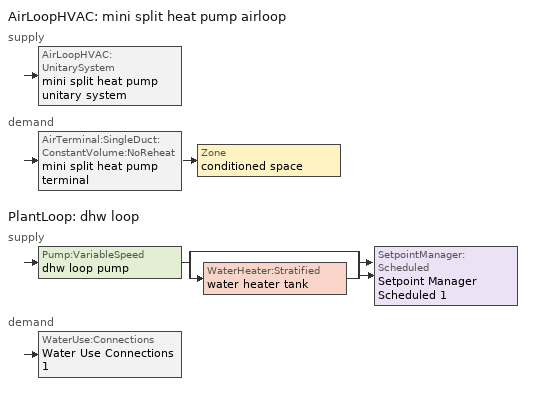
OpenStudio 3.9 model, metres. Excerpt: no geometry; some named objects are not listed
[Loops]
AirLoopHVAC 'mini split heat pump airloop'
 supply: AirLoopHVAC:UnitarySystem 'mini split heat pump unitary system'
 demand: AirTerminal:SingleDuct:ConstantVolume:NoReheat 'mini split heat pump terminal' > Zone 'conditioned space'
PlantLoop 'dhw loop'
 supply: Pump:VariableSpeed 'dhw loop pump' > split
  | bypass
  | WaterHeater:Stratified 'water heater tank'
  join > SetpointManager:Scheduled 'Setpoint Manager Scheduled 1'
 demand: WaterUse:Connections 'Water Use Connections 1'
[Sizing:Zone]
conditioned space: Zone Cooling Design Supply Air Temperature Input Method=SupplyAirTemperature; Zone Cooling Design Supply Air Temperature {C}=14; Zone Cooling Design Supply Air Temperature Difference {deltaC}=11.11; Zone Heating Design Supply Air Temperature Input Method=SupplyAirTemperature; Zone Heating Design Supply Air Temperature {C}=40; Zone Heating Design Supply Air Temperature Difference {deltaC}=11.11; Zone Cooling Design Supply Air Humidity Ratio {kg-H2O/kg-air}=0.0085; Zone Heating Design Supply Air Humidity Ratio {kg-H2O/kg-air}=0.008; Cooling Design Air Flow Method=DesignDay; Heating Design Air Flow Method=DesignDay; Account for Dedicated Outdoor Air System=No; Dedicated Outdoor Air System Control Strategy=NeutralSupplyAir; Dedicated Outdoor Air Low Setpoint Temperature for Design {C}=autosize; Dedicated Outdoor Air High Setpoint Temperature for Design {C}=autosize; Zone Load Sizing Method=Sensible Load Only No Latent Load; Zone Latent Cooling Design Supply Air Humidity Ratio Input Method=HumidityRatioDifference; Zone Cooling Design Supply Air Humidity Ratio Difference {kgWater/kgDryAir}=0.005; Zone Latent Heating Design Supply Air Humidity Ratio Input Method=HumidityRatioDifference; Zone Humidification Design Supply Air Humidity Ratio Difference {kgWater/kgDryAir}=0.005; Sizing Option=Coincident
[Zone equipment]
conditioned space: mini split heat pump terminal
[Coil:Cooling:DX:MultiSpeed]
mini split heat pump clg coil: Availability Schedule=Always On Discrete; Condenser Type=AirCooled; Minimum Outdoor Dry-Bulb Temperature for Compressor Operation {C}=-25; Apply Part Load Fraction to Speeds Greater than 1=No; Apply Latent Degradation to Speeds Greater than 1=No; Crankcase Heater Capacity {W}=50; Maximum Outdoor Dry-Bulb Temperature for Crankcase Heater Operation {C}=10; Basin Heater Capacity {W/K}=0; Basin Heater Setpoint Temperature {C}=2; Fuel Type=Electricity; Stage 1=Coil Cooling DX Multi Speed Stage Data 1; Stage 2=Coil Cooling DX Multi Speed Stage Data 2
[Coil:Cooling:DX:MultiSpeed:StageData] Rated Evaporator Fan Power Per Volume Flow Rate 2017 {W/(m3/s)}=773.3; Rated Evaporator Fan Power Per Volume Flow Rate 2023 {W/(m3/s)}=934.4; Nominal Time for Condensate Removal to Begin {s}=1000; Ratio of Initial Moisture Evaporation Rate and Steady State Latent Capacity=1.5; Maximum Cycling Rate {cycles/hr}=3; Latent Capacity Time Constant {s}=45; Rated Waste Heat Fraction of Power Input=0.2; Waste Heat Function of Temperature Curve=ConstantBiquadratic; Evaporative Condenser Effectiveness=0.9; Evaporative Condenser Air Flow Rate {m3/s}=autosize; Rated Evaporative Condenser Pump Power Consumption {W}=autosize
Name | Gross Rated Total Cooling Capacity {W} | Gross Rated Sensible Heat Ratio | Gross Rated Cooling COP {W/W} | Rated Air Flow Rate {m3/s} | Total Cooling Capacity Function of Temperature Curve | Total Cooling Capacity Function of Flow Fraction Curve | Energy Input Ratio Function of Temperature Curve | Energy Input Ratio Function of Flow Fraction Curve | Part Load Fraction Correlation Curve
Coil Cooling DX Multi Speed Stage Data 1 | 2148.42 | 0.805933 | 3.79972 | 0.115284 | Cool-CAP-fT1 | Cool-CAP-fFF1 | Cool-EIR-fT1 | Cool-EIR-fFF1 | Cool-PLF-fPLR1
Coil Cooling DX Multi Speed Stage Data 2 | 8466.49 | 0.729645 | 2.89066 | 0.452094 | Cool-CAP-fT2 | Cool-CAP-fFF2 | Cool-EIR-fT2 | Cool-EIR-fFF2 | Cool-PLF-fPLR2
[Coil:Heating:DX:MultiSpeed]
mini split heat pump htg coil: Availability Schedule=Always On Discrete; Minimum Outdoor Dry-Bulb Temperature for Compressor Operation {C}=-28.8889; Crankcase Heater Capacity {W}=50; Maximum Outdoor Dry-Bulb Temperature for Crankcase Heater Operation {C}=10; Defrost Energy Input Ratio Function of Temperature Curve=Defrosteir; Maximum Outdoor Dry-Bulb Temperature for Defrost Operation {C}=4.44444; Defrost Strategy=ReverseCycle; Defrost Control=Timed; Defrost Time Period Fraction=0.058333; Resistive Defrost Heater Capacity {W}=autosize; Apply Part Load Fraction to Speeds Greater than 1=No; Fuel Type=Electricity; Region number for Calculating HSPF=4; Stage 1=Coil Heating DX Multi Speed Stage Data 1; Stage 2=Coil Heating DX Multi Speed Stage Data 2
[Coil:Heating:DX:MultiSpeed:StageData] Rated Supply Air Fan Power Per Volume Flow Rate 2017 {W/(m3/s)}=773.3; Rated Supply Air Fan Power Per Volume Flow Rate 2023 {W/(m3/s)}=934.4; Rated Waste Heat Fraction of Power Input=0.2; Waste Heat Function of Temperature Curve=ConstantBiquadratic 1
Name | Gross Rated Heating Capacity {W} | Gross Rated Heating COP {W/W} | Rated Air Flow Rate {m3/s} | Heating Capacity Function of Temperature Curve | Heating Capacity Function of Flow Fraction Curve | Energy Input Ratio Function of Temperature Curve | Energy Input Ratio Function of Flow Fraction Curve | Part Load Fraction Correlation Curve
Coil Heating DX Multi Speed Stage Data 1 | 2612.49 | 4.40929 | 0.140305 | Heat-CAP-fT1 | Heat-CAP-fFF1 | Heat-EIR-fT1 | Heat-EIR-fFF1 | Heat-PLF-fPLR1
Coil Heating DX Multi Speed Stage Data 2 | 10289.7 | 3.08289 | 0.556766 | Heat-CAP-fT2 | Heat-CAP-fFF2 | Heat-EIR-fT2 | Heat-EIR-fFF2 | Heat-PLF-fPLR2
[Coil:Heating:Electric]
mini split heat pump backup htg coil: Availability Schedule=Always On Discrete; Efficiency=1; Nominal Capacity {W}=12262.4
[Fan:SystemModel]
water heater fan: Availability Schedule=Always On Discrete; Design Maximum Air Flow Rate {m3/s}=0.0854225; Speed Control Method=Discrete; Electric Power Minimum Flow Rate Fraction=0.2; Design Pressure Rise {Pa}=500; Motor Efficiency=1; Motor In Air Stream Fraction=1; Design Electric Power Consumption {W}=autosize; Design Power Sizing Method=PowerPerFlow; Electric Power Per Unit Flow Rate {W/(m3/s)}=97.8923; Electric Power Per Unit Flow Rate Per Unit Pressure {W-s/m3-Pa}=1.66667; Fan Total Efficiency=0.7; Motor Loss Radiative Fraction=0
[EnergyManagementSystem:Sensor]
Name | Output Variable or Output Meter Index Key | Output Variable or Output Meter
mini_split_heat_pump_clg_coil_s | mini split heat pump clg coil | Cooling Coil Total Cooling Energy
mini_split_heat_pump_htg_coil_s | mini split heat pump htg coil | Heating Coil Heating Energy
mini_split_heat_pump_backup_htg_coil_s | mini split heat pump backup htg coil | Heating Coil Heating Energy
water_heater_tl | water heater tank | Water Heater Heat Loss Rate
water_heater_sens_cool | water heater coil | Cooling Coil Sensible Cooling Rate
water_heater_lat_cool | water heater coil | Cooling Coil Latent Cooling Rate
water_heater_fan_pwr; water_heater_fan_energy | water heater fan | Fan Electricity Rate
water_heater_tank_energy | water heater tank | Water Heater Electricity Rate
water_heater_coil_energy | water heater coil | Cooling Coil Water Heating Electricity Rate
water_heater_tank_on_cycle_parasitic | water heater tank | Water Heater On Cycle Parasitic Electricity Rate
water_heater_tank_off_cycle_parasitic | water heater tank | Water Heater Off Cycle Parasitic Electricity Rate
fridge_tin_s; tin_s; tin_s_1 | conditioned space | Zone Mean Air Temperature
win_s | conditioned space | Zone Air Humidity Ratio
tout_s | conditioned space | Zone Outdoor Air Drybulb Temperature
conditioned_space_htg_unmet_s | conditioned space | Zone Heating Setpoint Not Met Time
conditioned_space_clg_unmet_s | conditioned space | Zone Cooling Setpoint Not Met Time
ig_oe_rad_1 | cooking range 1 | Other Equipment Radiant Heating Energy
ig_oe_conv_2 | general water use latent | Other Equipment Convective Heating Energy
ig_oe_rad_2 | general water use latent | Other Equipment Radiant Heating Energy
ig_oe_conv_3 | general water use sensible | Other Equipment Convective Heating Energy
ig_oe_rad_3 | general water use sensible | Other Equipment Radiant Heating Energy
ig_ppl_conv | occupants | People Convective Heating Energy
ig_ppl_rad | occupants | People Radiant Heating Energy
htg_sp_s_1 | heating setpoint | Schedule Value
clg_sp_s_1 | cooling setpoint | Schedule Value
[EnergyManagementSystem:Program]
mini_split_heat_pump_supply_fan_disaggregate_program: Set mini_split_heat_pump_supply_fan_clg = 0; Set mini_split_heat_pump_supply_fan_primary_htg = 0; Set mini_split_heat_pump_supply_fan_backup_htg = 0; If mini_split_heat_pump_clg_coil_s > 0; Set mini_split_heat_pump_supply_fan_clg = mini_split_heat_pump_supply_fan_s; ElseIf mini_split_heat_pump_htg_coil_s > 0 && (mini_split_heat_pump_backup_htg_coil_s > 0); Set mini_split_heat_pump_supply_fan_primary_htg = mini_split_heat_pump_supply_fan_s * mini_split_heat_pump_htg_coil_s / (mini_split_heat_pump_htg_coil_s + mini_split_heat_pump_backup_htg_coil_s); Set mini_split_heat_pump_supply_fan_backup_htg = mini_split_heat_pump_supply_fan_s * mini_split_heat_pump_backup_htg_coil_s / (mini_split_heat_pump_htg_coil_s + mini_split_heat_pump_backup_htg_coil_s); ElseIf mini_split_heat_pump_htg_coil_s > 0; Set mini_split_heat_pump_supply_fan_primary_htg = mini_split_heat_pump_supply_fan_s; Else; Set mini_split_heat_pump_supply_fan_backup_htg = mini_split_heat_pump_supply_fan_s; EndIf
water_heater_InletAir: Set water_heater_Tamb_act = water_heater_amb_temp; Set water_heater_RHamb_act = 0; Set water_heater_RHamb_act = water_heater_RHamb_act + (water_heater_amb_rh / 100) / 1; Set water_heater_sens_act = (0 - water_heater_sens_cool - (water_heater_tl + water_heater_fan_pwr)) / 1; Set water_heater_lat_act = (0 - water_heater_lat_cool) / 1
water_heater_Control: Set water_heater_HPWHSchedOverride = water_heater_T_set; If (water_heater_amb_temp<5.56) || (water_heater_amb_temp>48.89); Set water_heater_UESchedOverride = water_heater_T_set; Set water_heater_LESchedOverride = water_heater_T_set; Else; Set water_heater_UESchedOverride = water_heater_T_set - 9.0; Set water_heater_LESchedOverride = 0; EndIf
water_heater_hpwh_EC_adj: If WarmupFlag == 0; Set dhw_e_cons = water_heater_tank_energy + water_heater_tank_on_cycle_parasitic + water_heater_tank_off_cycle_parasitic + water_heater_coil_energy + water_heater_fan_energy; Set water_heater_hpwh_ec_adj_act = 0.0 * dhw_e_cons / 1; EndIf
[AirLoopHVAC:UnitarySystem]
mini split heat pump unitary system: Control Type=Load; Controlling Zone or Thermostat Location=conditioned space; Dehumidification Control Type=None; Availability Schedule=Always On Discrete; Supply Fan=mini split heat pump supply fan; Fan Placement=BlowThrough; Supply Air Fan Operating Mode Schedule=mini split heat pump auto fan schedule; Heating Coil=mini split heat pump htg coil; DX Heating Coil Sizing Ratio=1; Cooling Coil=mini split heat pump clg coil; Use DOAS DX Cooling Coil=No; DOAS DX Cooling Coil Leaving Minimum Air Temperature {C}=2; Latent Load Control=SensibleOnlyLoadControl; Supplemental Heating Coil=mini split heat pump backup htg coil; Supply Air Flow Rate Method During Cooling Operation=SupplyAirFlowRate; Supply Air Flow Rate During Cooling Operation {m3/s}=0.452126; Supply Air Flow Rate Method During Heating Operation=SupplyAirFlowRate; Supply Air Flow Rate During Heating Operation {m3/s}=0.452126; Supply Air Flow Rate Method When No Cooling or Heating is Required=SupplyAirFlowRate; Supply Air Flow Rate When No Cooling or Heating is Required {m3/s}=0; No Load Supply Air Flow Rate Control Set To Low Speed=Yes; Maximum Supply Air Temperature {C}=93.3333; Maximum Outdoor Dry-Bulb Temperature for Supplemental Heater Operation {C}=4.44444; Ancilliary On-Cycle Electric Power {W}=0; Ancilliary Off-Cycle Electric Power {W}=0; Design Specification Multispeed Object=Unitary System Performance Multispeed 1
[UnitarySystemPerformance:Multispeed]
Unitary System Performance Multispeed 1: Single Mode Operation=No; No Load Supply Air Flow Rate Ratio=1; Heating Speed Supply Air Flow Ratio 1=0.310345; Cooling Speed Supply Air Flow Ratio 1=0.255; Heating Speed Supply Air Flow Ratio 2=1.23153; Cooling Speed Supply Air Flow Ratio 2=1
[AirLoopHVAC]
mini split heat pump airloop: Availability Schedule=Always On Discrete; Design Supply Air Flow Rate {m3/s}=0.452126; Design Return Air Flow Fraction of Supply Air Flow=1
[Sizing:System]
mini split heat pump airloop: Central Heating Maximum System Air Flow Ratio=0.3; Preheat Design Temperature {C}=7; Preheat Design Humidity Ratio {kg-H2O/kg-Air}=0.008; Precool Design Temperature {C}=12.8; Precool Design Humidity Ratio {kg-H2O/kg-Air}=0.008; Central Cooling Design Supply Air Temperature {C}=12.8; Central Heating Design Supply Air Temperature {C}=16.7; 100% Outdoor Air in Cooling=Yes; 100% Outdoor Air in Heating=Yes; Central Cooling Design Supply Air Humidity Ratio {kg-H2O/kg-Air}=0.0085; Zone Maximum Outdoor Air Fraction=1; Cooling Supply Air Flow Rate Per Floor Area {m3/s-m2}=0.00996765; Cooling Fraction of Autosized Cooling Supply Air Flow Rate=1; Cooling Supply Air Flow Rate Per Unit Cooling Capacity {m3/s-W}=3.94755e-05; Heating Supply Air Flow Rate Per Floor Area {m3/s-m2}=0.00996765; Heating Fraction of Autosized Heating Supply Air Flow Rate=1; Heating Fraction of Autosized Cooling Supply Air Flow Rate=1; Heating Supply Air Flow Rate Per Unit Heating Capacity {m3/s-W}=3.15882e-05; Cooling Design Capacity Method=CoolingDesignCapacity; Cooling Design Capacity {W}=autosize; Cooling Design Capacity Per Floor Area {W/m2}=234.7; Fraction of Autosized Cooling Design Capacity=1; Heating Design Capacity Method=HeatingDesignCapacity; Heating Design Capacity {W}=autosize; Heating Design Capacity Per Floor Area {W/m2}=157; Fraction of Autosized Heating Design Capacity=1; Central Cooling Capacity Control Method=OnOff; Occupant Diversity=autosize
[AirTerminal:SingleDuct:ConstantVolume:NoReheat]
mini split heat pump terminal: Availability Schedule=Always On Discrete; Maximum Air Flow Rate {m3/s}=0.452126
[ElectricEquipment:Definition] Design Level Calculation Method=EquipmentLevel
Name | Design Level {W} | Fraction Latent | Fraction Radiant | Fraction Lost
clothes washer | 299.008 | 0.03 | 0.162 | 0.7
dishwasher | 1461.35 | 0.3 | 0.18 | 0.4
[PlantLoop]
dhw loop: Fluid Type=Water; Glycol Concentration=0; Maximum Loop Flow Rate {m3/s}=0.01; Plant Loop Volume {m3}=0.003; Load Distribution Scheme=Optimal
[Sizing:Plant]
dhw loop: Loop Type=Heating; Design Loop Exit Temperature {C}=51.6667; Loop Design Temperature Difference {deltaC}=5.55556; Sizing Option=NonCoincident; Zone Timesteps in Averaging Window=1; Coincident Sizing Factor Mode=None
[Pump:VariableSpeed]
dhw loop pump: Rated Flow Rate {m3/s}=0.01; Rated Pump Head {Pa}=1; Rated Power Consumption {W}=0; Motor Efficiency=0.85; Fraction of Motor Inefficiencies to Fluid Stream=0; Coefficient 1 of the Part Load Performance Curve=0; Coefficient 2 of the Part Load Performance Curve=1; Coefficient 3 of the Part Load Performance Curve=0; Coefficient 4 of the Part Load Performance Curve=0; Minimum Flow Rate {m3/s}=0; Pump Control Type=Intermittent; Skin Loss Radiative Fraction=0.5; Design Power Sizing Method=PowerPerFlowPerPressure; Design Electric Power per Unit Flow Rate {W/(m3/s)}=348701.1; Design Shaft Power per Unit Flow Rate per Unit Head {W-s/m3-Pa}=1.28205; Design Minimum Flow Rate Fraction=0
[SetpointManager:Scheduled]
Setpoint Manager Scheduled 1: Control Variable=Temperature; Schedule=dhw temp
[Coil:WaterHeating:AirToWaterHeatPump:Wrapped]
water heater coil: Rated Heating Capacity {W}=2149.38; Rated COP {W/W}=4.299056; Rated Sensible Heat Ratio=0.88; Rated Evaporator Inlet Air Dry-Bulb Temperature {C}=19.7222; Rated Evaporator Inlet Air Wet-Bulb Temperature {C}=13.561; Rated Condenser Water Temperature {C}=48.89; Rated Evaporator Air Flow Rate {m3/s}=0.0854225; Evaporator Fan Power Included in Rated COP=Yes; Crankcase Heater Capacity {W}=0; Maximum Ambient Temperature for Crankcase Heater Operation {C}=0; Evaporator Air Temperature Type for Curve Objects=WetBulbTemperature; Heating Capacity Function of Temperature Curve=HPWH-Cap-fT; Heating Capacity Function of Air Flow Fraction Curve=HPWH-Htg-Cap-FF; Heating COP Function of Temperature Curve=HPWH-COP-fT; Heating COP Function of Air Flow Fraction Curve=HPWH-Htg-COP-FF; Part Load Fraction Correlation Curve=HPWH-COP-fPLR
[WaterHeater:Stratified]
water heater tank: Tank Volume {m3}=0.27255; Tank Height {m}=1.5975; Tank Shape=VerticalCylinder; Maximum Temperature Limit {C}=90; Heater Priority Control=MasterSlave; Heater 1 Setpoint Temperature Schedule=water heater TopElementSetpoint; Heater 1 Deadband Temperature Difference {deltaC}=18.5; Heater 1 Capacity {W}=4500.11; Heater 1 Height {m}=1.26469; Heater 2 Setpoint Temperature Schedule=water heater BottomElementSetpoint; Heater 2 Deadband Temperature Difference {deltaC}=3.89; Heater 2 Capacity {W}=4500.11; Heater 2 Height {m}=0.332813; Heater Fuel Type=Electricity; Heater Thermal Efficiency=1; Off Cycle Parasitic Fuel Consumption Rate {W}=3; Off Cycle Parasitic Fuel Type=Electricity; Off Cycle Parasitic Heat Fraction to Tank=0; Off Cycle Parasitic Height {m}=0; On Cycle Parasitic Fuel Consumption Rate {W}=3; On Cycle Parasitic Fuel Type=Electricity; On Cycle Parasitic Heat Fraction to Tank=0; On Cycle Parasitic Height {m}=0; Ambient Temperature Indicator=Schedule; Ambient Temperature Schedule=water heater Tamb act; Uniform Skin Loss Coefficient per Unit Area to Ambient Temperature {W/m2-K}=0.92499; Skin Loss Fraction to Zone=1; Off Cycle Flue Loss Coefficient to Ambient Temperature {W/K}=0; Off Cycle Flue Loss Fraction to Zone=1; Use Side Effectiveness=1; Use Side Inlet Height {m}=0; Use Side Outlet Height {m}=autocalculate; Source Side Effectiveness=1; Source Side Inlet Height {m}=0; Source Side Outlet Height {m}=0; Inlet Mode=Fixed; Use Side Design Flow Rate {m3/s}=0.00453494; Source Side Design Flow Rate {m3/s}=0; Indirect Water Heating Recovery Time {hr}=1.5; Number of Nodes=6; Additional Destratification Conductivity {W/m-K}=0; Node 1 Additional Loss Coefficient {W/m2-K}=0; Node 2 Additional Loss Coefficient {W/m2-K}=0; Node 3 Additional Loss Coefficient {W/m2-K}=0; Node 4 Additional Loss Coefficient {W/m2-K}=0; Node 5 Additional Loss Coefficient {W/m2-K}=0; Node 6 Additional Loss Coefficient {W/m2-K}=0; Node 7 Additional Loss Coefficient {W/m2-K}=0; Node 8 Additional Loss Coefficient {W/m2-K}=0; Node 9 Additional Loss Coefficient {W/m2-K}=0; Node 10 Additional Loss Coefficient {W/m2-K}=0; Node 11 Additional Loss Coefficient {W/m2-K}=0; Node 12 Additional Loss Coefficient {W/m2-K}=0
[WaterHeater:Sizing]
water heater tank: Design Mode=PeakDraw; Time Storage Can Meet Peak Draw {hr}=0.538503; Time for Tank Recovery {hr}=0; Nominal Tank Volume for Autosizing Plant Connections {m3}=1
[WaterHeater:HeatPump:WrappedCondenser]
water heater hpwh: Compressor Setpoint Temperature Schedule=water heater setpoint; Dead Band Temperature Difference {deltaC}=3.89; Condenser Bottom Location {m}=0.0665625; Condenser Top Location {m}=0.865313; Evaporator Air Flow Rate {m3/s}=0.0854225; Inlet Air Configuration=Schedule; Inlet Air Temperature Schedule=water heater Tamb act; Inlet Air Humidity Schedule=water heater RHamb act; Tank=water heater tank; DX Coil=water heater coil; Minimum Inlet Air Temperature for Compressor Operation {C}=5.55556; Maximum Inlet Air Temperature for Compressor Operation {C}=48.8889; Compressor Location=Schedule; Compressor Ambient Temperature Schedule=water heater Tamb act; Fan=water heater fan; Fan Placement=DrawThrough; On Cycle Parasitic Electric Load {W}=0; Off Cycle Parasitic Electric Load {W}=0; Parasitic Heat Rejection Location=Outdoors; Inlet Air Mixer Schedule=Always On Discrete; Tank Element Control Logic=MutuallyExclusive; Control Sensor 1 Height In Stratified Tank {m}=1.26469; Control Sensor 1 Weight=0.75; Control Sensor 2 Height In Stratified Tank {m}=0.465938
[EnergyManagementSystem:Actuator] Actuated Component Type=Schedule:Constant; Actuated Component Control Type=Schedule Value
Name | Actuated Component
water_heater_Tamb_act | water heater Tamb act
water_heater_RHamb_act | water heater RHamb act
[WaterUse:Connections]
Water Use Connections 1: Drain Water Heat Exchanger Type=None; Drain Water Heat Exchanger Destination=Plant; Water Use Equipment Name 1=dhw fixtures; Water Use Equipment Name 2=dhw distribution waste; Water Use Equipment Name 3=clothes washer; Water Use Equipment Name 4=dishwasher
[WaterUse:Equipment:Definition]
Name | Peak Flow Rate {m3/s} | Target Temperature Schedule
dhw fixtures | 5.38119e-05 | mixed water temperature schedule
dhw distribution waste | 1.26499e-05 | mixed water temperature schedule
clothes washer | 2.66803e-06
dishwasher | 7.96939e-06
[Table:Lookup]
Cool-CAP-fT1: None, 1, 0, Dimensionless, 1.18719, 1.12921, 1.08522, 1.05073, 1.02357, 1.00116, 0.982348, 0.963596, 1.30486, 1.21599, 1.15001, 1.09908, 1.05943, 1.02701, 1, 0.973249, 1.80478, 1.68217, 1.59202, 1.52292, 1.46942, 1.42584, 1.38965, 1.35391
Cool-EIR-fT1: None, 1, 0, Dimensionless, 0.409926, 0.514609, 0.617347, 0.71694, 0.81173, 0.904756, 0.996522, 1.10436, 0.493066, 0.57856, 0.664053, 0.749546, 0.833031, 0.916515, 1, 1.09916, 0.221477, 0.2687, 0.33033, 0.397173, 0.463975, 0.531021, 0.597866, 0.676827
Cool-CAP-fT2: None, 1, 0, Dimensionless, 1.00322, 0.996256, 0.991387, 0.987909, 0.985514, 0.983714, 0.982348, 0.981164, 1.10266, 1.07308, 1.05078, 1.03336, 1.02017, 1.00923, 1, 0.990992, 1.52511, 1.48446, 1.45463, 1.43186, 1.41494, 1.40113, 1.38965, 1.37859
Cool-EIR-fT2: None, 1, 0, Dimensionless, 0.426796, 0.530668, 0.632581, 0.731219, 0.821263, 0.909537, 0.996522, 1.09589, 0.513358, 0.597063, 0.680769, 0.764475, 0.842983, 0.921492, 1, 1.09073, 0.230591, 0.277055, 0.338325, 0.405083, 0.469246, 0.533657, 0.597866, 0.671634
Heat-CAP-fT1: None, 1, 0, Dimensionless, 0.64262, 0.663736, 0.687197, 0.713374, 0.742728, 0.775833, 0.813411, 0.854919, 0.902574, 0.957803, 1.02252, 1.07815, 1.14183, 0.611191, 0.63339, 0.657885, 0.685053, 0.715356, 0.74937, 0.787821, 0.830141, 0.878578, 0.93456, 1, 1.05615, 1.12035, 0.579762, 0.603043, 0.628573, 0.656732, 0.687984, 0.722907, 0.762232, 0.805364, 0.854582, 0.911317, 0.977482, 1.03415, 1.09886
Heat-EIR-fT1: None, 1, 0, Dimensionless, 1.61192, 1.53523, 1.45876, 1.38256, 1.30674, 1.23141, 1.15677, 1.0854, 1.01524, 0.946764, 0.88061, 0.833513, 0.78845, 1.86147, 1.77421, 1.68694, 1.59968, 1.51241, 1.42515, 1.33788, 1.25341, 1.16894, 1.08447, 1, 0.937352, 0.874703, 2.14496, 2.04651, 1.94787, 1.84897, 1.74973, 1.65003, 1.54966, 1.45164, 1.3524, 1.25144, 1.14801, 1.06916, 0.988017
Heat-CAP-fT2: None, 1, 0, Dimensionless, 0.417314, 0.496898, 0.587792, 0.692673, 0.788225, 0.897157, 1.02252, 1.20943, 0.396904, 0.475948, 0.566388, 0.670882, 0.766165, 0.874856, 1, 1.18667, 0.376494, 0.454998, 0.544984, 0.649091, 0.744104, 0.852555, 0.977482, 1.16391
Heat-EIR-fT2: None, 1, 0, Dimensionless, 1.31023, 1.22584, 1.14254, 1.06095, 0.998039, 0.937588, 0.88061, 0.815771, 1.51307, 1.41773, 1.3224, 1.22706, 1.15138, 1.07569, 1, 0.905013, 1.7435, 1.63729, 1.53011, 1.4213, 1.33308, 1.24237, 1.14801, 1.02225
[Curve:Quadratic] Coefficient3 x**2=0; Minimum Value of x=0
Name | Coefficient1 Constant | Coefficient2 x | Maximum Value of x | Minimum Curve Output | Maximum Curve Output
Cool-CAP-fFF1; Cool-EIR-fFF1; Cool-CAP-fFF2; Cool-EIR-fFF2; Heat-CAP-fFF1; Heat-EIR-fFF1; Heat-CAP-fFF2; Heat-EIR-fFF2 | 1 | 0 | 2 | 0 | 2
Cool-PLF-fPLR1; Cool-PLF-fPLR2; Heat-PLF-fPLR1; Heat-PLF-fPLR2 | 0.75 | 0.25 | 1 | 0.7 | 1
[Schedule:Constant]
Name | Value
Always On Discrete | 1
mini split heat pump auto fan schedule; water heater TopElementSetpoint; water heater BottomElementSetpoint | 0
dhw temp; water heater setpoint | 51.6667
water heater Tamb act | 23
water heater RHamb act | 0.5
mixed water temperature schedule | 40.5556
[Curve:Biquadratic]
Name | Coefficient1 Constant | Coefficient2 x | Coefficient3 x**2 | Coefficient4 y | Coefficient5 y**2 | Coefficient6 x*y | Minimum Value of x | Maximum Value of x | Minimum Value of y | Maximum Value of y
ConstantBiquadratic; ConstantBiquadratic 1 | 1 | 0 | 0 | 0 | 0 | 0 | 0 | 1 | 0 | 1
Defrosteir | 0.1528 | 0 | 0 | 0 | 0 | 0 | -100 | 100 | -100 | 100
HPWH-Cap-fT | 0.563 | 0.0437 | 3.9e-05 | 0.0055 | -0.000148 | -0.000145 | 0 | 100 | 0 | 100
HPWH-COP-fT | 1.1332 | 0.063 | -9.79e-05 | -0.00972 | -2.14e-05 | -0.000686 | 0 | 100 | 0 | 100
[Schedule:File]
dishwasher: External File=External File 1; Column Number=8; Rows to Skip at Top=1; Number of Hours of Data=8760; Interpolate to Timestep=Yes; Minutes per Item=15; Translate File With Relative Path=Yes
[Curve:Cubic] Coefficient1 Constant=1; Coefficient2 x=0; Coefficient3 x**2=0; Coefficient4 x**3=0; Minimum Value of x=0
Name | Maximum Value of x
HPWH-Htg-Cap-FF; HPWH-Htg-COP-FF | 100
HPWH-COP-fPLR | 1
